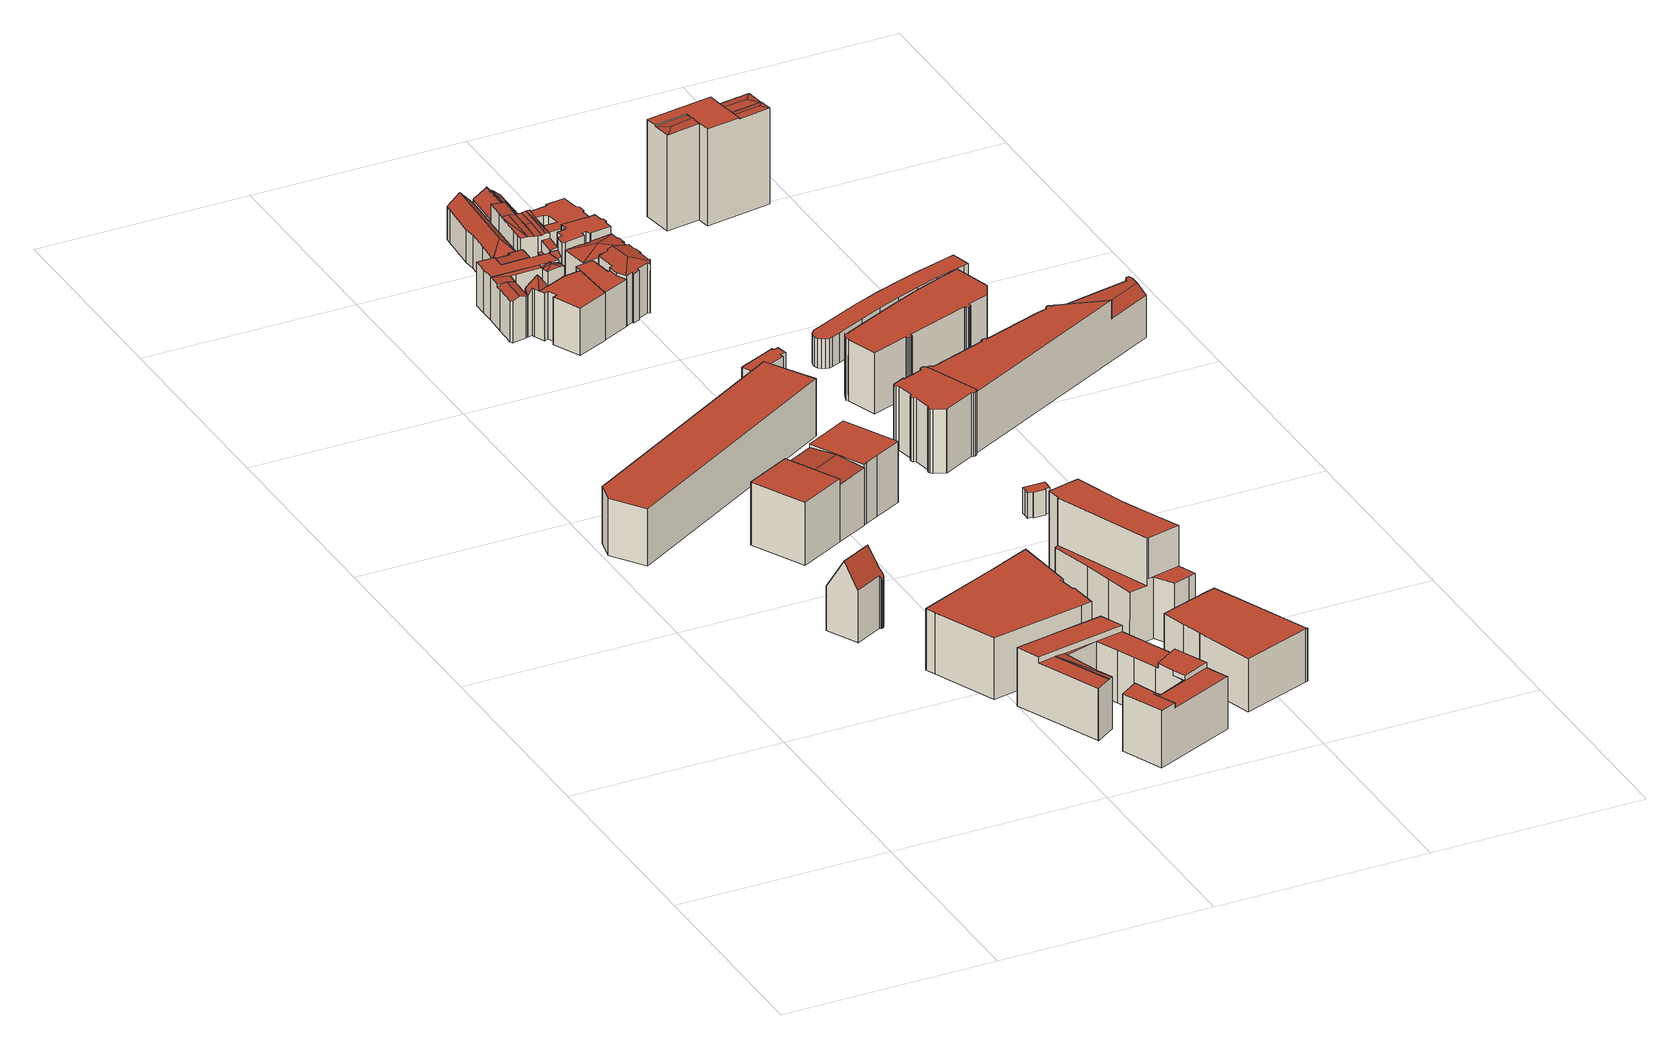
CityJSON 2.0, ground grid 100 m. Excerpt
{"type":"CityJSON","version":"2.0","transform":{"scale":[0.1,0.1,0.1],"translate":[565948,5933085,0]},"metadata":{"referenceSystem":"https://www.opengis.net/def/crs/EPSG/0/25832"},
"CityObjects":{
"building1":{"type":"Building","attributes":{"Gemeindeschluessel":"02000000","Geometrietyp2DReferenz":"3000","function":"31001_2010","roofType":"3100","measuredHeight":36.79,"storeysAboveGround":4},"geometry":[{"type":"MultiSurface","lod":"2","boundaries":[[[0,1,2,3]],[[3,2,4,5]],[[6,7,8,9]],[[9,8,10,11]],[[11,10,12,13]],[[14,15,16,17]],[[18,19,20,21]],[[22,23,24,25]],[[25,24,26,27]],[[27,26,28,29]],[[30,31,32,33]],[[33,32,34,35]],[[35,34,36,37]],[[18,21,6,9,11,13,22,25,27,29,0,3,5,14,17,38,30,33,35,37]],[[39,40,16,15,4,2,1,28,26,24,23]],[[20,19,36,34,32,31,41,40,39,12,10,8,7]],[[39,23,22,13,12]],[[36,19,18,37]],[[41,31,30,38]],[[38,17,16,40,41]],[[20,7,6,21]],[[4,15,14,5]],[[28,1,0,29]]],"semantics":{"surfaces":[{"type":"WallSurface"},{"type":"GroundSurface"},{"type":"RoofSurface"}],"values":[0,0,0,0,0,0,0,0,0,0,0,0,0,1,2,2,0,0,0,0,0,0,0]}}]},
"building2":{"type":"Building","attributes":{"Gemeindeschluessel":"02000000","Geometrietyp2DReferenz":"3000","function":"31001_2010","roofType":"1000","measuredHeight":29.49,"storeysAboveGround":7},"geometry":[{"type":"MultiSurface","lod":"2","boundaries":[[[42,43,44,45]],[[45,44,46,47]],[[47,46,48,49]],[[49,48,50,51]],[[51,50,52,53]],[[53,52,54,55]],[[55,54,56,57]],[[58,59,60,61]],[[61,60,43,42]],[[62,63,64,65]],[[65,64,59,58]],[[63,62,57,56]],[[57,62,65,58,61,42,45,47,49,51,53,55]],[[63,56,54,52,50,48,46,44,43,60,59,64]]],"semantics":{"surfaces":[{"type":"WallSurface"},{"type":"GroundSurface"},{"type":"RoofSurface"}],"values":[0,0,0,0,0,0,0,0,0,0,0,0,1,2]}}]},
"building3":{"type":"Building","attributes":{"Gemeindeschluessel":"02000000","Geometrietyp2DReferenz":"3000","function":"31001_1120","roofType":"1000","measuredHeight":28.05,"storeysAboveGround":7},"geometry":[{"type":"MultiSurface","lod":"2","boundaries":[[[66,67,68,69,70]],[[71,72,73,74,75]],[[76,77,78,71,75]],[[79,80,81,82,83]],[[73,84,85,74]],[[86,87,88,89,90,91,92]],[[93,67,66,94]],[[95,73,72,96]],[[97,78,77,98]],[[68,76,75,69]],[[99,100,101,102]],[[103,104,105,106]],[[107,108,109,110]],[[92,111,112,113,86]],[[113,112,100,99]],[[114,115,116,117]],[[117,116,118,119]],[[84,120,121,85]],[[86,113,122,87]],[[123,80,79,124]],[[125,83,82,122]],[[87,122,82,81,88]],[[126,127,128,129]],[[129,128,130,131]],[[132,91,90,133]],[[133,90,89,134]],[[135,109,108,136,137,138]],[[135,138,70,69,75,74,85,121,139]],[[131,130,102,101,104,103]],[[140,141,124,79,83,125,127,126]],[[142,132,133,134,143,114,117,119,95,96,97,98,93,94,144,145,107,110,146,140,126,129,131,103,106]],[[105,104,101,100,112,111,147]],[[102,130,128,127,125,122,113,99]],[[145,144,137,136]],[[95,119,118,120,84,73]],[[147,111,92,91,132,142]],[[143,134,89,88,81,80,123,148]],[[115,114,143,148]],[[141,140,146,149]],[[146,110,109,135,139,149]],[[105,147,142,106]],[[107,145,136,108]],[[97,96,72,71,78]],[[93,98,77,76,68,67]],[[144,94,66,70,138,137]],[[141,149,139,121,120,118,116,115,148,123,124]]],"semantics":{"surfaces":[{"type":"RoofSurface"},{"type":"WallSurface"},{"type":"GroundSurface"}],"values":[0,0,0,0,0,0,1,1,1,1,1,1,1,1,1,1,1,1,1,1,1,1,1,1,1,1,0,1,1,1,2,0,0,1,1,1,1,1,1,1,1,1,1,1,1,0]}}]},
"building4":{"type":"Building","attributes":{"Gemeindeschluessel":"02000000","Geometrietyp2DReferenz":"3000","function":"31001_2140","roofType":"1000","measuredHeight":30.21,"storeysAboveGround":8},"geometry":[{"type":"MultiSurface","lod":"2","boundaries":[[[150,151,152,153]],[[154,155,156,157]],[[154,153,152,155]],[[155,152,151,156]],[[156,151,150,157]],[[157,150,153,154]]],"semantics":{"surfaces":[{"type":"RoofSurface"},{"type":"GroundSurface"},{"type":"WallSurface"}],"values":[0,1,2,2,2,2]}}]},
"building5":{"type":"Building","attributes":{"name":"Hamburg Port Authority","Gemeindeschluessel":"02000000","Geometrietyp2DReferenz":"3000","function":"31001_3010","roofType":"1000","measuredHeight":27.52,"storeysAboveGround":5},"geometry":[{"type":"MultiSurface","lod":"2","boundaries":[[[158,159,160,161]],[[161,160,162,163]],[[163,162,164,165]],[[165,164,166,167]],[[159,158,167,166]],[[167,158,161,163,165]],[[159,166,164,162,160]]],"semantics":{"surfaces":[{"type":"WallSurface"},{"type":"GroundSurface"},{"type":"RoofSurface"}],"values":[0,0,0,0,0,1,2]}}]},
"building6":{"type":"Building","attributes":{"Gemeindeschluessel":"02000000","Geometrietyp2DReferenz":"3000","function":"31001_2140","roofType":"3100","measuredHeight":29.13,"storeysAboveGround":7},"geometry":[{"type":"MultiSurface","lod":"2","boundaries":[[[168,169,170,171]],[[172,173,170,169]],[[174,173,172,156]],[[156,172,169,168,155]],[[175,171,170,173,174]],[[155,168,171,175]],[[155,175,174,156]]],"semantics":{"surfaces":[{"type":"RoofSurface"},{"type":"WallSurface"},{"type":"GroundSurface"}],"values":[0,0,1,1,1,1,2]}}]},
"building7":{"type":"Building","attributes":{"Gemeindeschluessel":"02000000","Geometrietyp2DReferenz":"3000","function":"31001_2140","roofType":"1000","measuredHeight":29.37,"storeysAboveGround":7},"geometry":[{"type":"MultiSurface","lod":"2","boundaries":[[[176,177,178,179,180,181]],[[182,183,184,185,174,175]],[[182,181,180,183]],[[183,180,179,184]],[[184,179,178,185]],[[185,178,177,174]],[[174,177,176,175]],[[182,175,176,181]]],"semantics":{"surfaces":[{"type":"RoofSurface"},{"type":"GroundSurface"},{"type":"WallSurface"}],"values":[0,1,2,2,2,2,2,2]}}]},
"building8":{"type":"Building","attributes":{"Gemeindeschluessel":"02000000","Geometrietyp2DReferenz":"3000","function":"31001_2010","roofType":"1000","measuredHeight":27.98,"storeysAboveGround":5},"geometry":[{"type":"MultiSurface","lod":"2","boundaries":[[[186,187,188,189,190]],[[189,188,191,192,193,194,195,196,197,198,199,200,201]],[[202,203,204,205]],[[205,204,206,207]],[[207,206,208,209]],[[209,208,210,211]],[[211,210,212,213]],[[213,212,214,215]],[[215,214,216,217]],[[218,219,220,221]],[[186,190,222,187]],[[223,224,225,226]],[[226,225,227,228]],[[228,227,229,230]],[[230,229,231,232]],[[233,199,198,234]],[[234,198,197,235]],[[235,197,196,236]],[[236,196,195,237]],[[237,195,194,238]],[[238,194,193,239]],[[239,193,192,240]],[[240,192,191,241]],[[242,243,244,245]],[[245,244,246,247]],[[248,249,250,251]],[[243,242,252,222]],[[223,226,228,230,232,218,221,248,251,202,205,207,209,211,213,215,217,233,234,235,236,237,238,239,240,241,252,242,245,247]],[[203,202,251,250,253]],[[218,232,231,190,186,190,219]],[[252,241,191,188,187,222]],[[224,223,247,246]],[[249,248,221,220]],[[233,217,216,200,199]],[[224,246,244,243,222,190,231,229,227,225]],[[253,250,249,220,219,190,189,201]],[[253,201,200,216,214,212,210,208,206,204,203]]],"semantics":{"surfaces":[{"type":"RoofSurface"},{"type":"WallSurface"},{"type":"GroundSurface"}],"values":[0,0,1,1,1,1,1,1,1,1,1,1,1,1,1,1,1,1,1,1,1,1,1,1,1,1,1,2,1,1,1,1,1,1,0,0,0]}}]},
"building9":{"type":"Building","attributes":{"Gemeindeschluessel":"02000000","Geometrietyp2DReferenz":"3000","function":"31001_2140","roofType":"1000","measuredHeight":1.83},"geometry":[{"type":"MultiSurface","lod":"2","boundaries":[[[254,255,256,257]],[[257,256,258,259]],[[259,258,260,261]],[[262,263,264,265]],[[265,264,266,267]],[[267,266,268,269]],[[269,268,270,271]],[[271,270,272,273]],[[273,272,274,275]],[[275,274,276,277]],[[277,276,278,279]],[[279,278,280,281]],[[281,280,282,283]],[[284,285,286,287]],[[287,286,288,289]],[[289,288,290,291]],[[291,290,292,293]],[[255,254,293,292]],[[261,260,263,262]],[[283,282,285,284]],[[283,284,287,289,291,293,254,257,259,261,262,265,267,269,271,273,275,277,279,281]],[[285,282,280,278,276,274,272,270,268,266,264,263,260,258,256,255,292,290,288,286]]],"semantics":{"surfaces":[{"type":"WallSurface"},{"type":"GroundSurface"},{"type":"RoofSurface"}],"values":[0,0,0,0,0,0,0,0,0,0,0,0,0,0,0,0,0,0,0,0,1,2]}}]},
"building10":{"type":"Building","attributes":{"Gemeindeschluessel":"02000000","Geometrietyp2DReferenz":"3000","function":"31001_2010","roofType":"1000","measuredHeight":21.29,"storeysAboveGround":4},"geometry":[{"type":"MultiSurface","lod":"2","boundaries":[[[294,295,296,297,298,299,300]],[[301,302,303,304,305,306,296,295]],[[307,308,309,310,311]],[[312,313,314,315]],[[316,317,313,312]],[[318,317,316]],[[319,320,317,318]],[[317,321,313]],[[317,322,321]],[[323,324,322,317]],[[320,325,323,317]],[[324,326,322]],[[327,300,299,328]],[[329,294,300,327]],[[305,330,306]],[[297,331,298]],[[332,333,334,335]],[[336,337,338]],[[339,304,303,340]],[[340,303,302,341]],[[341,302,301,342]],[[343,344,338]],[[310,345,346,311]],[[347,348,349,350]],[[351,309,308,352]],[[352,308,307,353]],[[314,354,355,315]],[[356,357,358,359]],[[360,361,362]],[[326,363,322]],[[360,364,365]],[[366,367,368,369]],[[370,355,354,371,372,373,374]],[[375,376,313,322,363,377,361,360,365,358,357,378,379,343,338,337,334,333]],[[380,377,363,326,324,323,325,381]],[[257,316,312,315,355,370,254]],[[313,376,371,354,314]],[[382,383,335,334,337,336]],[[372,371,376,375,384,328,299,298,331]],[[380,381,259,257,254,385,339,340,341,342,329,327,328,384,332,335,383,351,352,353,347,350,386,356,359,387,366,369]],[[339,385,374,373,330,305,304]],[[388,379,378,386,350,349]],[[356,386,378,357]],[[347,353,307,311,346,348]],[[362,361,377,380,369,368]],[[257,259,319,318,316]],[[367,366,387,389]],[[322,313,321]],[[259,381,325,320,319]],[[387,359,358,365,364,389]],[[351,383,382,345,310,309]],[[344,343,379,388]],[[385,254,370,374]],[[332,384,375,333]],[[329,342,301,295,294]],[[297,296,306]],[[367,389,364,360,362,368]],[[344,388,349,348,346,345,382,336,338]],[[297,306,330,373,372,331]]],"semantics":{"surfaces":[{"type":"RoofSurface"},{"type":"WallSurface"},{"type":"GroundSurface"}],"values":[0,0,0,0,0,0,0,0,0,0,0,0,1,1,1,1,1,1,1,1,1,1,1,1,1,1,1,1,1,1,1,1,0,0,1,1,1,1,1,2,1,1,1,1,1,1,1,1,1,1,1,1,1,1,1,1,0,0,0]}}]},
"building11":{"type":"Building","attributes":{"Gemeindeschluessel":"02000000","Geometrietyp2DReferenz":"3000","function":"31001_2010","roofType":"1000","measuredHeight":3.29,"storeysAboveGround":1},"geometry":[{"type":"MultiSurface","lod":"2","boundaries":[[[390,391,392,393]],[[394,395,396,397]],[[398,399,391,390]],[[397,396,399,398]],[[395,394,400,401]],[[401,400,393,392]],[[393,400,394,397,398,390]],[[401,392,391,399,396,395]]],"semantics":{"surfaces":[{"type":"WallSurface"},{"type":"GroundSurface"},{"type":"RoofSurface"}],"values":[0,0,0,0,0,0,1,2]}}]},
"building12":{"type":"Building","attributes":{"Gemeindeschluessel":"02000000","Geometrietyp2DReferenz":"3000","function":"31001_1120","roofType":"1000","measuredHeight":49.08,"storeysAboveGround":14},"geometry":[{"type":"MultiSurface","lod":"2","boundaries":[[[402,403,404,405,406,407]],[[408,409,410,411,412,413,414,415,416,417]],[[418,419,420,421,422,423]],[[424,404,403,425]],[[425,403,402,426]],[[426,402,407,427]],[[428,417,416,429]],[[429,416,415,430]],[[430,415,414,431]],[[431,414,413,432]],[[422,412,411,423]],[[405,410,409,406]],[[433,408,417,428]],[[434,421,420,435]],[[435,420,419,436]],[[436,419,418,437]],[[424,425,426,427,433,428,429,430,431,432,434,435,436,437]],[[424,437,418,423,411,410,405,404]],[[434,432,413,412,422,421]],[[433,427,407,406,409,408]]],"semantics":{"surfaces":[{"type":"RoofSurface"},{"type":"WallSurface"},{"type":"GroundSurface"}],"values":[0,0,0,1,1,1,1,1,1,1,1,1,1,1,1,1,2,1,1,1]}}]},
"building13":{"type":"Building","attributes":{"Gemeindeschluessel":"02000000","Geometrietyp2DReferenz":"3000","function":"31001_1120","roofType":"1000","measuredHeight":25.33,"storeysAboveGround":7},"geometry":[{"type":"MultiSurface","lod":"2","boundaries":[[[438,439,440,441]],[[442,443,444,445]],[[445,444,446,447]],[[447,446,448,449]],[[450,451,452,453]],[[453,452,454,455]],[[451,450,441,440]],[[448,446,444,443,454,452,451,440,439,456]],[[442,445,447,449,457,438,441,450,453,455]],[[457,449,448,456]],[[442,455,454,443]],[[438,457,456,439]]],"semantics":{"surfaces":[{"type":"WallSurface"},{"type":"RoofSurface"},{"type":"GroundSurface"}],"values":[0,0,0,0,0,0,0,1,2,0,0,0]}}]},
"building14":{"type":"Building","attributes":{"Gemeindeschluessel":"02000000","Geometrietyp2DReferenz":"3000","function":"31001_2080","roofType":"3200","measuredHeight":21.44,"storeysAboveGround":5},"geometry":[{"type":"MultiSurface","lod":"2","boundaries":[[[458,459,460,461,462,463,464,465,466]],[[467,461,460,468]],[[468,460,459,469]],[[469,459,458,470]],[[471,466,465,472]],[[473,474,475,476]],[[476,475,477,478]],[[478,477,479,480]],[[480,479,481,482]],[[483,484,485,486]],[[486,485,487,488]],[[473,476,478,480,482,483,486,488,467,468,469,470,471,472,489]],[[490,489,472,465,464]],[[462,461,467,488,487]],[[484,483,482,481,491]],[[474,473,489,490]],[[471,470,458,466]],[[474,490,464,463,491,481,479,477,475]],[[484,491,463,462,487,485]]],"semantics":{"surfaces":[{"type":"RoofSurface"},{"type":"WallSurface"},{"type":"GroundSurface"}],"values":[0,1,1,1,1,1,1,1,1,1,1,2,1,1,1,1,1,0,0]}}]},
"building15":{"type":"Building","attributes":{"Gemeindeschluessel":"02000000","Geometrietyp2DReferenz":"3000","function":"31001_1120","roofType":"1000","measuredHeight":22.67,"storeysAboveGround":5},"geometry":[{"type":"MultiSurface","lod":"2","boundaries":[[[492,493,494,495]],[[495,494,496,497]],[[498,499,500,501]],[[502,500,499,496,494,493,503]],[[504,505,492,495,497,498,501]],[[492,505,503,493]],[[498,497,496,499]],[[505,504,502,503]],[[504,501,500,502]]],"semantics":{"surfaces":[{"type":"WallSurface"},{"type":"RoofSurface"},{"type":"GroundSurface"}],"values":[0,0,0,1,2,0,0,0,0]}}]},
"building16":{"type":"Building","attributes":{"Gemeindeschluessel":"02000000","Geometrietyp2DReferenz":"3000","function":"31001_2310","roofType":"2100","measuredHeight":24.46,"storeysAboveGround":5},"geometry":[{"type":"MultiSurface","lod":"2","boundaries":[[[506,507,508,509,510]],[[506,511,512,513,507]],[[514,515,516,517,518,519,520,512]],[[521,522,523,524,525,526,527]],[[514,511,506,528]],[[529,530,531,532,528]],[[531,533,534,535,514,532]],[[535,536,537]],[[538,539,540,541,536,535]],[[542,543,544]],[[545,546,547,542,544]],[[548,549,550,551,552]],[[530,553,554,533]],[[555,556,557,558,559]],[[560,561,562,554,553]],[[563,564,565,554,562]],[[566,567,568,569]],[[570,510,509,571]],[[571,509,508,572]],[[573,519,518,574]],[[574,518,517,575]],[[512,520,513]],[[576,526,525,577]],[[577,525,524,578]],[[578,524,523,579]],[[543,522,521,544]],[[535,534,580]],[[514,537,536,515]],[[535,537,514]],[[581,540,539,582]],[[567,549,548,568]],[[583,551,550,584]],[[547,558,557,542]],[[585,556,555,586]],[[587,565,564,588]],[[588,564,563,589]],[[590,591,581,582,592,593,587,588,589,594,583,584,595,596,570,571,572,573,574,575,576,577,578,579,585,586]],[[573,572,508,507,513,520,519]],[[570,596,529,528,506,510]],[[585,579,523,522,543,542,557,556]],[[548,552,560,553,530,529,569,568]],[[580,534,593,592,597]],[[587,593,534,533,554,565]],[[597,592,582,539,538]],[[594,589,563,562,561]],[[590,586,555,559]],[[595,584,550,549,567,566]],[[583,594,561,560,552,551]],[[591,590,559,558,547,546]],[[581,591,546,545,541,540]],[[596,595,566,569,529]],[[530,533,531]],[[514,528,532]],[[515,536,541,545,544,521,527,516]],[[576,575,517,516,527,526]],[[514,512,511]],[[597,538,535,580]]],"semantics":{"surfaces":[{"type":"RoofSurface"},{"type":"WallSurface"},{"type":"GroundSurface"}],"values":[0,0,0,0,0,0,0,0,0,0,0,0,0,0,0,0,0,1,1,1,1,1,1,1,1,1,1,1,1,1,1,1,1,1,1,1,2,1,1,1,1,1,1,1,1,1,1,1,1,1,1,1,1,1,1,1,0]}}]},
"building17":{"type":"Building","attributes":{"Gemeindeschluessel":"02000000","Geometrietyp2DReferenz":"3000","function":"31001_1120","roofType":"3500","measuredHeight":25.42,"storeysAboveGround":5},"geometry":[{"type":"MultiSurface","lod":"2","boundaries":[[[598,599,600,601]],[[599,602,603,604,605,606,607,600]],[[608,609,610,611,612,613,599,598]],[[613,614,615,616,617,602,599]],[[618,598,601,619]],[[620,607,606,621]],[[621,606,605,622]],[[622,605,604,623]],[[623,604,603,624]],[[625,612,611,626]],[[626,611,610,627]],[[627,610,609,628]],[[628,609,608,629]],[[630,617,616,631]],[[631,616,615,632]],[[632,615,614,633]],[[625,626,627,628,629,618,619,620,621,622,623,624,630,631,632,633]],[[618,629,608,598]],[[625,633,614,613,612]],[[630,624,603,602,617]],[[620,619,601,600,607]]],"semantics":{"surfaces":[{"type":"RoofSurface"},{"type":"WallSurface"},{"type":"GroundSurface"}],"values":[0,0,0,0,1,1,1,1,1,1,1,1,1,1,1,1,2,1,1,1,1]}}]},
"building18":{"type":"Building","attributes":{"Gemeindeschluessel":"02000000","Geometrietyp2DReferenz":"3000","function":"31001_1120","roofType":"3200","measuredHeight":25.93,"storeysAboveGround":6},"geometry":[{"type":"MultiSurface","lod":"2","boundaries":[[[634,635,636,637,638,639,640,641,642]],[[643,644,645,646,647,648,649,650,638,637]],[[638,650,651,652,653,654,655,656,657,639]],[[658,642,641,659]],[[659,641,640,660]],[[661,636,635,662]],[[662,635,634,663]],[[663,634,642,658]],[[664,649,648,665]],[[665,648,647,666]],[[666,647,646,667]],[[667,646,645,668]],[[668,645,644,669]],[[669,644,643,670]],[[671,657,656,672]],[[672,656,655,673]],[[673,655,654,674]],[[674,654,653,675]],[[675,653,652,676]],[[676,652,651,677]],[[664,665,666,667,668,669,670,661,662,663,658,659,660,671,672,673,674,675,676,677]],[[664,677,651,650,649]],[[661,670,643,637,636]],[[671,660,640,639,657]]],"semantics":{"surfaces":[{"type":"RoofSurface"},{"type":"WallSurface"},{"type":"GroundSurface"}],"values":[0,0,0,1,1,1,1,1,1,1,1,1,1,1,1,1,1,1,1,1,2,1,1,1]}}]},
"building19":{"type":"Building","attributes":{"Gemeindeschluessel":"02000000","Geometrietyp2DReferenz":"3000","function":"31001_2010","roofType":"1000","measuredHeight":26.77,"storeysAboveGround":5},"geometry":[{"type":"MultiSurface","lod":"2","boundaries":[[[678,679,680,681]],[[681,680,682,683]],[[683,682,684,685]],[[685,684,686,687]],[[688,689,690,691]],[[691,690,692,693]],[[693,692,694,695]],[[695,694,696,624]],[[624,696,697,623]],[[623,697,698,699]],[[699,698,700,701]],[[701,700,702,703]],[[703,702,704,705]],[[619,706,707,708]],[[709,710,711,712]],[[704,702,700,698,697,696,694,692,690,689,711,710,713,686,684,682,680,679,714,707,706]],[[619,708,715,678,681,683,685,687,716,709,712,688,691,693,695,624,623,699,701,703,705]],[[619,705,704,706]],[[709,716,713,710]],[[715,708,707,714]],[[688,712,711,689]],[[716,687,686,713]],[[678,715,714,679]]],"semantics":{"surfaces":[{"type":"WallSurface"},{"type":"RoofSurface"},{"type":"GroundSurface"}],"values":[0,0,0,0,0,0,0,0,0,0,0,0,0,0,0,1,2,0,0,0,0,0,0]}}]},
"building20":{"type":"Building","attributes":{"Gemeindeschluessel":"02000000","Geometrietyp2DReferenz":"3000","function":"31001_1120","roofType":"1000","measuredHeight":23.37,"storeysAboveGround":5},"geometry":[{"type":"MultiSurface","lod":"2","boundaries":[[[717,718,719,720,721,722,723,724,725,726,727,728,729,730,731,732,733,734]],[[735,736,737,738,739,740,741,742,743,744,745,746,747,748,749,750,751,752]],[[752,751,718,717]],[[751,750,719,718]],[[750,749,720,719]],[[749,748,721,720]],[[748,747,722,721]],[[747,746,723,722]],[[746,745,724,723]],[[745,744,725,724]],[[744,743,726,725]],[[743,742,727,726]],[[742,741,728,727]],[[741,740,729,728]],[[740,739,730,729]],[[739,738,731,730]],[[738,737,732,731]],[[737,736,733,732]],[[736,735,734,733]],[[735,752,717,734]]],"semantics":{"surfaces":[{"type":"GroundSurface"},{"type":"RoofSurface"},{"type":"WallSurface"}],"values":[0,1,2,2,2,2,2,2,2,2,2,2,2,2,2,2,2,2,2,2]}}]},
"building21":{"type":"Building","attributes":{"Gemeindeschluessel":"02000000","Geometrietyp2DReferenz":"3000","function":"51009_1610","roofType":"1000","measuredHeight":8.5},"geometry":[{"type":"MultiSurface","lod":"2","boundaries":[[[753,754,755,756]],[[756,755,757,758]],[[758,757,759,760]],[[760,759,761,762]],[[762,761,763,764]],[[764,763,765,766]],[[766,765,767,768]],[[768,767,769,770]],[[770,769,771,772]],[[773,774,775,776]],[[776,775,777,778]],[[778,777,779,780]],[[780,779,754,753]],[[781,782,774,773]],[[782,781,772,771]],[[772,781,773,776,778,780,753,756,758,760,762,764,766,768,770]],[[782,771,769,767,765,763,761,759,757,755,754,779,777,775,774]]],"semantics":{"surfaces":[{"type":"WallSurface"},{"type":"GroundSurface"},{"type":"RoofSurface"}],"values":[0,0,0,0,0,0,0,0,0,0,0,0,0,0,0,1,2]}}]},
"building22":{"type":"Building","attributes":{"Gemeindeschluessel":"02000000","Geometrietyp2DReferenz":"3000","function":"31001_2080","roofType":"1000","measuredHeight":12.21,"storeysAboveGround":1},"geometry":[{"type":"MultiSurface","lod":"2","boundaries":[[[783,784,785,786,787,788,789,790,791,792]],[[793,794,795,796,797,798,799,800,801,802]],[[793,792,791,794]],[[794,791,790,795]],[[795,790,789,796]],[[796,789,788,797]],[[797,788,787,798]],[[798,787,786,799]],[[799,786,785,800]],[[800,785,784,801]],[[801,784,783,802]],[[802,783,792,793]]],"semantics":{"surfaces":[{"type":"RoofSurface"},{"type":"GroundSurface"},{"type":"WallSurface"}],"values":[0,1,2,2,2,2,2,2,2,2,2,2]}}]},
"building23":{"type":"Building","attributes":{"Gemeindeschluessel":"02000000","Geometrietyp2DReferenz":"3000","function":"31001_2010","roofType":"1000","measuredHeight":30.62,"storeysAboveGround":5},"geometry":[{"type":"MultiSurface","lod":"2","boundaries":[[[803,804,805,806]],[[806,805,807,808]],[[808,807,809,810]],[[810,809,811,812]],[[812,811,813,814]],[[814,813,815,816]],[[816,815,817,818]],[[818,817,819,820]],[[820,819,821,822]],[[822,821,823,824]],[[824,823,825,826]],[[826,825,827,828]],[[828,827,829,830]],[[830,829,831,832]],[[832,831,833,834]],[[834,833,835,836]],[[836,835,837,838]],[[838,837,839,840]],[[841,842,843,844]],[[844,843,845,846]],[[846,845,847,848]],[[848,847,849,850]],[[851,852,853,854]],[[854,853,855,856]],[[857,858,859,860]],[[861,862,863,864]],[[864,863,865,866]],[[866,865,867,868]],[[868,867,869,870]],[[859,858,871,869,867,865,863,862,839,837,835,833,831,829,827,825,823,821,819,817,815,813,811,809,807,805,804,855,853,852,849,847,845,843,842]],[[861,864,866,868,870,872,857,860,841,844,846,848,850,851,854,856,803,806,808,810,812,814,816,818,820,822,824,826,828,830,832,834,836,838,840]],[[841,860,859,842]],[[857,872,871,858]],[[872,870,869,871]],[[861,840,839,862]],[[803,856,855,804]],[[851,850,849,852]]],"semantics":{"surfaces":[{"type":"WallSurface"},{"type":"RoofSurface"},{"type":"GroundSurface"}],"values":[0,0,0,0,0,0,0,0,0,0,0,0,0,0,0,0,0,0,0,0,0,0,0,0,0,0,0,0,0,1,2,0,0,0,0,0,0]}}]},
"building24":{"type":"Building","attributes":{"Gemeindeschluessel":"02000000","Geometrietyp2DReferenz":"3000","function":"31001_3070","roofType":"1000","measuredHeight":3.3,"storeysAboveGround":1},"geometry":[{"type":"MultiSurface","lod":"2","boundaries":[[[873,874,875,876]],[[877,878,879,880]],[[880,879,874,873]],[[879,878,875,874]],[[878,877,876,875]],[[877,880,873,876]]],"semantics":{"surfaces":[{"type":"GroundSurface"},{"type":"RoofSurface"},{"type":"WallSurface"}],"values":[0,1,2,2,2,2]}}]},
"building25":{"type":"Building","attributes":{"Gemeindeschluessel":"02000000","Geometrietyp2DReferenz":"3000","function":"31001_2140","roofType":"1000","measuredHeight":29.43,"storeysAboveGround":7},"geometry":[{"type":"MultiSurface","lod":"2","boundaries":[[[881,882,883,884]],[[884,883,885,886]],[[886,885,887,888]],[[888,887,889,890]],[[890,889,891,892]],[[892,891,893,894]],[[894,893,895,896]],[[896,895,897,898]],[[898,897,899,900]],[[900,899,901,902]],[[903,904,905,906]],[[906,905,907,908]],[[908,907,909,910]],[[910,909,911,912]],[[912,911,913,914]],[[914,913,915,916]],[[916,915,917,918]],[[918,917,919,920]],[[920,919,921,922]],[[922,921,923,924]],[[924,923,925,926]],[[926,925,927,928]],[[929,930,931,932]],[[932,931,933,934]],[[934,933,935,936]],[[936,935,937,938]],[[938,937,939,940]],[[940,939,941,942]],[[927,925,923,921,919,917,915,913,911,909,907,905,904,941,939,937,935,933,931,930,943,944,901,899,897,895,893,891,889,887,885,883,882,945]],[[946,947,929,932,934,936,938,940,942,903,906,908,910,912,914,916,918,920,922,924,926,928,948,881,884,886,888,890,892,894,896,898,900,902]],[[948,928,927,945]],[[903,942,941,904]],[[929,947,943,930]],[[947,946,944,943]],[[946,902,901,944]],[[881,948,945,882]]],"semantics":{"surfaces":[{"type":"WallSurface"},{"type":"RoofSurface"},{"type":"GroundSurface"}],"values":[0,0,0,0,0,0,0,0,0,0,0,0,0,0,0,0,0,0,0,0,0,0,0,0,0,0,0,0,1,2,0,0,0,0,0,0]}}]},
"building26":{"type":"Building","attributes":{"Gemeindeschluessel":"02000000","Geometrietyp2DReferenz":"3000","function":"31001_3030","roofType":"1000","measuredHeight":14.2,"storeysAboveGround":3},"geometry":[{"type":"MultiSurface","lod":"2","boundaries":[[[949,950,951,952,953,954,955,956,957,958,959,960,961,962,963,964,965,966,967,968,969,970,971,972,973,974,975]],[[976,977,978,979,980,981,982,983,984,985,986,987,988,989,990,991,992,993,994,995,996,997,998,999,1000,1001,1002]],[[992,959,958,993]],[[993,958,957,994]],[[994,957,956,995]],[[995,956,955,996]],[[996,955,954,997]],[[997,954,953,998]],[[998,953,952,999]],[[999,952,951,1000]],[[1000,951,950,1001]],[[1001,950,949,1002]],[[976,975,974,977]],[[977,974,973,978]],[[978,973,972,979]],[[979,972,971,980]],[[980,971,970,981]],[[981,970,969,982]],[[982,969,968,983]],[[983,968,967,984]],[[984,967,966,985]],[[985,966,965,986]],[[986,965,964,987]],[[987,964,963,988]],[[988,963,962,989]],[[989,962,961,990]],[[990,961,960,991]],[[991,960,959,992]],[[976,1002,949,975]]],"semantics":{"surfaces":[{"type":"RoofSurface"},{"type":"GroundSurface"},{"type":"WallSurface"}],"values":[0,1,2,2,2,2,2,2,2,2,2,2,2,2,2,2,2,2,2,2,2,2,2,2,2,2,2,2,2]}}]},
"building27":{"type":"Building","attributes":{"Gemeindeschluessel":"02000000","Geometrietyp2DReferenz":"3000","function":"51009_1610","roofType":"1000","measuredHeight":5.83},"geometry":[{"type":"MultiSurface","lod":"2","boundaries":[[[1003,1004,1005,1006]],[[1007,1008,1009,1010]],[[1010,1009,1011,1012]],[[1012,1011,1013,1014]],[[1014,1013,1015,1016]],[[1016,1015,1017,1018]],[[1018,1017,1019,1020]],[[1020,1019,1021,1022]],[[1023,1024,1025,1026]],[[1026,1025,1027,1028]],[[1028,1027,1029,1030]],[[1030,1029,1031,1032]],[[1032,1031,1033,1034]],[[1034,1033,1004,1003]],[[1035,1036,1037,1038]],[[1038,1037,1024,1023]],[[1036,1035,1022,1021]],[[1008,1007,1006,1005]],[[1006,1007,1010,1012,1014,1016,1018,1020,1022,1035,1038,1023,1026,1028,1030,1032,1034,1003]],[[1008,1005,1004,1033,1031,1029,1027,1025,1024,1037,1036,1021,1019,1017,1015,1013,1011,1009]]],"semantics":{"surfaces":[{"type":"WallSurface"},{"type":"GroundSurface"},{"type":"RoofSurface"}],"values":[0,0,0,0,0,0,0,0,0,0,0,0,0,0,0,0,0,0,1,2]}}]},
"building28":{"type":"Building","attributes":{"Gemeindeschluessel":"02000000","Geometrietyp2DReferenz":"3000","function":"31001_2010","roofType":"1000","measuredHeight":46.84,"storeysAboveGround":13},"geometry":[{"type":"MultiSurface","lod":"2","boundaries":[[[1039,1040,1041,1042,1043,1044]],[[1045,1046,1040,1039]],[[1047,1048,1041,1040,1046]],[[1049,1050,1051,1052,1053]],[[1054,1055,1056,1051,1050]],[[1057,1058,1059,1060,1061]],[[1062,1063,1064,1059,1058]],[[1056,1065,1052,1051]],[[1064,1060,1059]],[[1043,1066,1067,1044]],[[1053,1068,1049]],[[1047,1069,1048]],[[1042,1066,1043]],[[1062,1070,1063]],[[1055,1061,1060,1056]],[[1071,1072,1073,1074,1075,1076,1077,1078]],[[1048,1069,1079,1080,1070,1062,1057,1054,1049,1068,1081,1082,1067,1066,1042]],[[1082,1081,1075,1074]],[[1074,1073,1045,1039,1044,1067,1082]],[[1073,1072,1079,1069,1047,1046,1045]],[[1081,1068,1076,1075]],[[1077,1076,1068,1053,1052,1065]],[[1078,1077,1065,1056,1060,1064]],[[1057,1062,1058]],[[1049,1054,1050]],[[1071,1078,1064,1063,1070,1080]],[[1080,1079,1072,1071]],[[1054,1057,1061,1055]],[[1048,1042,1041]]],"semantics":{"surfaces":[{"type":"RoofSurface"},{"type":"WallSurface"},{"type":"GroundSurface"}],"values":[0,0,0,0,0,0,0,0,0,1,1,1,1,1,1,2,0,1,1,1,1,1,1,1,1,1,1,1,1]}}]},
"building29":{"type":"Building","attributes":{"Gemeindeschluessel":"02000000","Geometrietyp2DReferenz":"3000","function":"31001_2140","roofType":"1000","measuredHeight":29.32,"storeysAboveGround":7},"geometry":[{"type":"MultiSurface","lod":"2","boundaries":[[[1083,1084,1085]],[[1086,1087,1088,1089]],[[1089,1088,1090,1091]],[[1091,1090,1092,1093]],[[1093,1092,1094,1095]],[[1095,1094,1096,1097]],[[1097,1096,1098,1099]],[[1099,1098,1100,1101]],[[1101,1100,1102,1103]],[[1103,1102,1104,1105]],[[1106,1107,1108,1109]],[[1109,1108,1110,1111]],[[1111,1110,1112,1113]],[[1113,1112,1114,1115]],[[824,1116,1117,1118]],[[1118,1117,1119,1120]],[[1120,1119,1121,1122]],[[1122,1121,1123,1124]],[[1124,1123,1125,1126]],[[1126,1125,1127,1128]],[[1128,1127,1129,1130]],[[1130,1129,1131,1132]],[[1132,1131,1133,1134]],[[1134,1133,1135,1136]],[[1136,1135,1137,1138]],[[1138,1137,1139,1140]],[[1140,1139,1141,1142]],[[1142,1141,1143,1144]],[[1145,1146,1147,1148]],[[1148,1147,1149,1150]],[[1150,1149,1151,1152]],[[826,824,1118,1120,1122,1124,1126,1128,1130,1132,1134,1136,1138,1140,1142,1144,1086,1089,1091,1093,1095,1097,1099,1101,1103,1105,1106,1109,1111,1113,1115,1145,1148,1150,1152,1153]],[[1106,1105,1104,1154,1085,1084,1107]],[[1155,1156,1157,1083,1085,1154]],[[1156,1155,1158,826,1153,1159]],[[1153,1152,1151,1160,1159]],[[1146,1145,1115,1114]],[[1116,824,826,1158]],[[1087,1086,1144,1143]],[[1157,1156,1159,1160]],[[1157,1160,1151,1149,1147,1146,1114,1112,1110,1108,1107,1084,1083]],[[1087,1143,1141,1139,1137,1135,1133,1131,1129,1127,1125,1123,1121,1119,1117,1116,1158,1155,1154,1104,1102,1100,1098,1096,1094,1092,1090,1088]]],"semantics":{"surfaces":[{"type":"RoofSurface"},{"type":"WallSurface"},{"type":"GroundSurface"}],"values":[0,1,1,1,1,1,1,1,1,1,1,1,1,1,1,1,1,1,1,1,1,1,1,1,1,1,1,1,1,1,1,2,1,1,1,1,1,1,1,0,0,0]}}]}
},
"vertices":[
[610,1752,2],[610,1752,237],[615,1746,251],[615,1746,2],[622,1732,276],[622,1732,2],[773,1658,2],[773,1658,244],[768,1662,254],[768,1662,2],[637,1595,253],[637,1595,2],[637,1596,255],[637,1596,2],[667,1755,2],[667,1755,275],[725,1785,275],[725,1785,2],[786,1659,2],[786,1659,237],[779,1657,238],[779,1657,2],[564,1745,2],[564,1745,215],[585,1756,214],[585,1756,2],[593,1758,217],[593,1758,2],[602,1757,225],[602,1757,2],[783,1681,2],[783,1681,271],[788,1677,261],[788,1677,2],[791,1671,250],[791,1671,2],[790,1664,242],[790,1664,2],[777,1682,2],[606,1660,370],[751,1733,370],[777,1682,277],
[746,1180,62],[746,1180,356],[795,1202,356],[795,1202,62],[1120,1342,356],[1120,1342,62],[1332,1434,356],[1332,1434,62],[1364,1146,356],[1364,1146,62],[1351,1142,356],[1351,1142,62],[1365,1059,356],[1365,1059,62],[1373,1061,356],[1373,1061,62],[894,838,62],[894,838,356],[766,1132,356],[766,1132,62],[1387,927,62],[1387,927,356],[1337,918,356],[1337,918,62],
[1118,319,329],[1119,317,329],[1189,363,329],[1073,632,329],[989,616,329],[1211,382,328],[1178,459,328],[1126,620,328],[1119,640,328],[1073,632,332],[1189,363,332],[1212,378,328],[1211,380,328],[1526,432,354],[1414,359,354],[1444,276,354],[1469,218,354],[1595,272,354],[1275,667,328],[1274,668,328],[1297,144,328],[1469,218,328],[1444,276,328],[1463,223,328],[1329,159,328],[1263,259,328],[1257,255,328],[1119,317,78],[1118,319,78],[1126,620,78],[1178,459,78],[1211,380,78],[1212,378,78],[1286,139,330],[1286,139,353],[1332,34,353],[1332,34,330],[1255,1,78],[1255,1,353],[1254,3,353],[1254,3,78],[1245,779,78],[1245,779,358],[1367,801,358],[1367,801,78],[1257,255,353],[1297,144,353],[1297,144,330],[1362,482,78],[1362,482,329],[1328,561,329],[1328,561,78],[1281,669,329],[1281,669,78],[1275,667,329],[1274,668,329],[1469,218,330],[1414,359,329],[1526,432,329],[1595,272,330],[1640,169,78],[1640,169,330],[1640,168,330],[1640,168,78],[1641,167,330],[1641,167,78],[1263,259,78],[1329,159,78],[1463,223,78],[1413,693,358],[1085,750,358],[943,724,358],[989,616,358],[1413,693,329],[1482,533,78],[1482,533,329],[1170,198,78],[1410,371,78],[943,724,78],[1085,750,78],[1448,613,78],[1170,198,353],[1410,371,329],[1448,613,329],
[708,2233,323],[920,2341,323],[791,2591,323],[580,2483,323],[580,2483,20],[791,2591,20],[920,2341,20],[708,2233,20],
[24,2750,30],[24,2750,305],[1079,3373,305],[1079,3373,30],[1210,3150,305],[1210,3150,30],[112,2501,305],[112,2501,30],[3,2652,305],[3,2652,30],
[791,2591,296],[856,2466,311],[1007,2544,311],[943,2670,296],[920,2341,296],[1072,2419,296],[1072,2419,20],[943,2670,20],
[943,2670,314],[1072,2419,314],[1088,2427,314],[1152,2460,314],[1281,2526,314],[1151,2777,314],[1151,2777,20],[1281,2526,20],[1152,2460,20],[1088,2427,20],
[529,4361,265],[574,4381,265],[571,4387,278],[543,4398,318],[529,4361,266],[567,4397,278],[568,4401,273],[568,4406,269],[567,4411,267],[566,4416,266],[563,4420,267],[560,4424,269],[556,4427,273],[552,4429,278],[550,4430,281],[540,4405,318],[515,4422,38],[515,4422,272],[517,4422,273],[517,4422,38],[524,4428,267],[524,4428,38],[529,4431,266],[529,4431,38],[533,4432,267],[533,4432,38],[538,4433,269],[538,4433,38],[543,4432,273],[543,4432,38],[548,4431,278],[548,4431,38],[518,4386,38],[518,4386,266],[513,4396,266],[513,4396,38],[574,4381,266],[619,4160,38],[619,4160,266],[560,4292,266],[560,4292,38],[579,4300,266],[579,4300,38],[560,4343,266],[560,4343,38],[541,4334,266],[541,4334,38],[552,4429,38],[556,4427,38],[560,4424,38],[563,4420,38],[566,4416,38],[567,4411,38],[568,4406,38],[568,4401,38],[567,4397,38],[676,4426,38],[676,4426,266],[756,4438,266],[756,4438,38],[767,4227,266],[767,4227,38],[494,4394,38],[494,4394,232],[494,4422,254],[494,4422,38],[574,4381,38],[497,4422,259],
[526,4571,37],[526,4571,56],[645,4571,56],[645,4571,37],[652,4533,56],[652,4533,37],[676,4426,56],[676,4426,37],[574,4381,37],[574,4381,56],[567,4397,56],[567,4397,37],[568,4401,56],[568,4401,37],[568,4406,56],[568,4406,37],[567,4411,56],[567,4411,37],[566,4416,56],[566,4416,37],[563,4420,56],[563,4420,37],[560,4424,56],[560,4424,37],[556,4427,56],[556,4427,37],[552,4429,56],[552,4429,37],[548,4431,56],[548,4431,37],[543,4432,37],[543,4432,56],[538,4433,56],[538,4433,37],[533,4432,56],[533,4432,37],[529,4431,56],[529,4431,37],[524,4428,56],[524,4428,37],
[415,4381,235],[451,4387,246],[454,4521,246],[438,4521,241],[413,4521,233],[411,4491,233],[410,4391,233],[484,4392,236],[491,4394,234],[494,4394,233],[494,4422,233],[496,4521,233],[480,4521,238],[637,4781,106],[576,4781,106],[573,4781,106],[572,4740,106],[637,4740,106],[644,4571,234],[683,4588,245],[643,4587,234],[642,4571,234],[645,4571,235],[688,4571,247],[651,4534,237],[652,4533,237],[718,4544,240],[687,4588,247],[691,4588,245],[733,4571,234],[733,4572,234],[737,4547,234],[730,4588,234],[410,4391,37],[411,4491,37],[415,4381,37],[496,4521,237],[413,4521,243],[415,4657,37],[415,4657,245],[416,4721,245],[416,4721,37],[500,4721,241],[500,4721,245],[499,4679,245],[494,4422,37],[494,4394,37],[491,4394,37],[484,4392,37],[499,4655,245],[499,4655,248],[572,4740,239],[637,4740,239],[637,4739,37],[637,4739,239],[637,4733,240],[637,4733,37],[573,4781,37],[576,4781,37],[637,4781,37],[643,4587,243],[642,4571,237],[674,4656,37],[674,4656,245],[712,4656,245],[712,4656,37],[721,4641,245],[727,4610,245],[727,4610,236],[730,4588,245],[719,4656,250],[719,4656,245],[759,4656,37],[759,4656,250],[756,4615,237],[756,4615,37],[526,4571,237],[416,4586,243],[416,4585,243],[497,4570,237],[497,4571,237],[416,4590,245],[416,4586,245],[726,4610,245],[631,4655,245],[631,4656,245],[726,4610,37],[737,4547,37],[572,4722,241],[572,4722,37],[416,4590,37],[497,4571,37],[631,4655,37],[729,4656,37],[631,4656,248],[729,4656,250],
[518,4744,38],[518,4744,70],[527,4767,70],[527,4767,38],[573,4781,38],[573,4781,70],[572,4722,70],[572,4722,38],[518,4722,38],[518,4722,70],[527,4781,38],[527,4781,70],
[1517,1229,332],[1548,1095,332],[1580,962,332],[1669,978,332],[1484,1441,332],[1468,1430,332],[1487,1443,559],[1484,1441,559],[1669,978,559],[1677,979,559],[1833,1017,559],[1766,1171,559],[1718,1278,559],[1712,1297,559],[1626,1543,559],[1478,1508,559],[1701,983,365],[1755,895,365],[1835,920,365],[1869,932,365],[1833,1017,365],[1677,979,365],[1580,962,68],[1548,1095,68],[1517,1229,68],[1468,1430,68],[1478,1508,68],[1626,1543,68],[1712,1297,68],[1718,1278,68],[1766,1171,68],[1487,1443,68],[1869,932,68],[1835,920,68],[1755,895,68],[1701,983,68],
[1875,828,78],[1875,828,332],[1910,840,332],[1910,840,78],[1778,255,78],[1778,255,332],[1695,532,332],[1695,532,78],[1694,535,332],[1694,535,78],[1666,629,332],[1666,629,78],[2111,373,78],[2111,373,332],[2112,373,332],[2112,373,78],[2102,369,332],[2102,369,78],[1633,744,332],[1633,744,78],
[533,5055,194],[535,4995,198],[531,4897,198],[526,4817,196],[527,4791,197],[583,4840,253],[599,5251,253],[545,5257,198],[543,5230,197],[526,4817,39],[531,4897,39],[535,4995,39],[533,5055,39],[543,5230,39],[545,5257,39],[649,5056,39],[649,5056,194],[649,5054,194],[649,5054,39],[646,4981,195],[646,4981,39],[638,4822,197],[638,4822,39],[637,4781,196],[637,4781,39],[576,4781,39],[576,4781,192],[573,4781,192],[573,4781,39],[527,4781,187],[527,4781,39],[659,5244,39],[659,5244,192],[635,4781,199],
[837,4485,41],[837,4485,268],[854,4379,268],[854,4379,41],[864,4380,268],[864,4380,41],[870,4334,41],[870,4334,268],[894,4284,268],[894,4284,41],[767,4227,268],[754,4473,268],[767,4227,41],[754,4473,41],
[666,4750,286],[644,4943,281],[638,4822,284],[637,4781,285],[637,4753,286],[675,4949,286],[665,4949,284],[645,4950,281],[707,4947,281],[712,5053,281],[650,5058,286],[649,5056,286],[649,5054,286],[646,4981,286],[645,4950,286],[712,5053,254],[720,5240,254],[686,5243,229],[665,5245,213],[659,5245,209],[659,5244,209],[650,5058,208],[698,4747,281],[711,4746,281],[728,4744,281],[731,4845,286],[703,4847,286],[734,4946,281],[733,4946,281],[710,4947,281],[712,5053,285],[707,4947,285],[729,5020,261],[727,5022,263],[716,5022,278],[716,5053,279],[743,5238,231],[720,5240,251],[712,5053,251],[716,5053,247],[716,5054,247],[737,5053,231],[728,4744,256],[725,4656,256],[729,4656,257],[759,4656,261],[765,4741,261],[747,4743,286],[753,4945,286],[777,5225,206],[777,5235,206],[743,5238,234],[737,5053,234],[774,5052,205],[765,4741,281],[765,4743,281],[765,4747,281],[767,4813,283],[768,4888,284],[771,4944,286],[712,4656,203],[725,4656,203],[728,4744,203],[711,4746,203],[637,4753,41],[637,4781,41],[638,4822,41],[646,4981,41],[649,5054,41],[649,5056,41],[659,5244,41],[659,5245,41],[665,5245,41],[686,5243,41],[733,4946,253],[716,5022,41],[727,5022,41],[759,4656,41],[729,4656,41],[777,5235,41],[777,5225,41],[771,4944,41],[768,4888,41],[767,4813,41],[774,5052,41],[716,5054,41],[736,5012,41],[733,4946,41],[765,4743,41],[712,4656,41],[711,4746,41],[736,5012,252],
[789,4478,272],[897,4560,296],[771,4607,272],[770,4607,272],[998,4636,274],[997,4641,272],[900,4626,272],[893,4614,277],[857,4609,277],[847,4619,272],[868,4490,272],[876,4503,277],[904,4507,277],[912,4496,272],[1016,4511,272],[1015,4516,274],[1009,4556,274],[1018,4557,272],[1012,4597,272],[1004,4595,274],[789,4478,42],[770,4607,42],[847,4619,42],[857,4609,42],[893,4614,42],[900,4626,42],[997,4641,42],[1016,4511,42],[912,4496,42],[904,4507,42],[876,4503,42],[868,4490,42],[1004,4595,42],[1012,4597,42],[1018,4557,42],[1009,4556,42],
[876,4382,286],[864,4380,282],[870,4334,282],[892,4289,286],[951,4394,305],[935,4500,305],[912,4496,299],[905,4485,297],[861,4479,286],[894,4284,285],[928,4299,285],[931,4291,282],[963,4305,282],[959,4313,285],[1018,4339,285],[1027,4334,282],[1035,4350,285],[1045,4367,282],[1036,4372,284],[1027,4434,284],[1034,4435,282],[1029,4471,282],[1022,4470,284],[1016,4511,284],[861,4479,45],[905,4485,45],[912,4496,45],[870,4334,45],[864,4380,45],[876,4382,45],[1027,4334,45],[1018,4339,45],[959,4313,45],[963,4305,45],[931,4291,45],[928,4299,45],[894,4284,45],[1016,4511,45],[1022,4470,45],[1029,4471,45],[1034,4435,45],[1027,4434,45],[1036,4372,45],[1045,4367,45],
[783,4660,42],[783,4660,309],[777,4697,309],[777,4697,42],[820,4703,309],[820,4703,42],[828,4720,309],[828,4720,42],[822,4724,309],[822,4724,42],[986,4716,42],[986,4716,309],[996,4710,309],[996,4710,42],[999,4688,309],[999,4688,42],[992,4679,309],[992,4679,42],[997,4641,309],[900,4626,309],[893,4625,309],[893,4625,42],[885,4647,309],[885,4647,42],[868,4645,309],[868,4645,42],[864,4621,309],[864,4621,42],[770,4607,309],[756,4605,309],[756,4605,42],[945,4750,42],[945,4750,309],[980,4756,309],[980,4756,42],[820,4745,309],[759,4656,309],[759,4656,42],[820,4745,42],
[867,4747,45],[866,4762,45],[765,4757,45],[767,4813,45],[835,4816,45],[825,4875,45],[809,4889,45],[768,4888,45],[771,4944,45],[858,4955,45],[857,4965,45],[948,4978,45],[961,4894,45],[972,4888,45],[977,4852,45],[968,4842,45],[980,4756,45],[945,4750,45],[945,4750,279],[980,4756,279],[968,4842,279],[977,4852,279],[972,4888,279],[961,4894,279],[948,4978,279],[857,4965,279],[858,4955,279],[771,4944,279],[768,4888,279],[809,4889,279],[825,4875,279],[835,4816,279],[767,4813,279],[765,4757,279],[866,4762,279],[867,4747,279],
[1122,3666,26],[1122,3666,111],[1125,3668,111],[1125,3668,26],[1151,3682,111],[1151,3682,26],[1159,3681,111],[1159,3681,26],[1159,3685,111],[1159,3685,26],[1303,3750,111],[1303,3750,26],[1304,3739,111],[1304,3739,26],[1329,3745,111],[1329,3745,26],[1340,3696,111],[1340,3696,26],[1312,3690,111],[1312,3690,26],[1172,3607,26],[1172,3607,111],[1169,3622,111],[1169,3622,26],[1141,3611,111],[1141,3611,26],[1141,3628,111],[1141,3628,26],[1315,3671,26],[1315,3671,111],
[1735,2185,133],[1735,2177,133],[1792,2177,133],[1792,2185,133],[1815,2185,133],[1815,2210,133],[1815,2235,133],[1713,2235,133],[1713,2210,133],[1712,2185,133],[1712,2185,11],[1713,2210,11],[1713,2235,11],[1815,2235,11],[1815,2210,11],[1815,2185,11],[1792,2185,11],[1792,2177,11],[1735,2177,11],[1735,2185,11],
[1523,2957,20],[1523,2957,326],[1617,2990,326],[1617,2990,20],[1617,2996,326],[1617,2996,20],[1618,3002,326],[1618,3002,20],[1622,3006,326],[1622,3006,20],[1627,3009,326],[1627,3009,20],[1632,3010,326],[1632,3010,20],[1638,3009,326],[1638,3009,20],[1643,3005,326],[1643,3005,20],[1646,3000,326],[1646,3000,20],[1650,3002,326],[1650,3002,20],[1753,2746,326],[1753,2746,20],[1750,2744,326],[1750,2744,20],[1747,2734,326],[1747,2734,20],[1739,2727,326],[1739,2727,20],[1729,2725,326],[1729,2725,20],[1720,2729,326],[1720,2729,20],[1572,2653,326],[1572,2653,20],[1569,2652,326],[1569,2652,20],[1481,2819,20],[1481,2819,326],[1490,2827,326],[1490,2827,20],[1474,2910,326],[1474,2910,20],[1464,2913,326],[1464,2913,20],[1459,2922,326],[1459,2922,20],[1461,2932,20],[1461,2932,326],[1468,2938,326],[1468,2938,20],[1520,2963,326],[1520,2963,20],[1485,2797,20],[1485,2797,326],[1480,2807,326],[1480,2807,20],[1516,2677,20],[1516,2677,326],[1508,2683,326],[1508,2683,20],[1504,2692,326],[1504,2692,20],[1506,2702,326],[1506,2702,20],[1512,2709,326],[1512,2709,20],[1496,2793,326],[1496,2793,20],
[1335,3721,56],[1320,3751,56],[1341,3761,56],[1356,3731,56],[1356,3731,89],[1341,3761,89],[1320,3751,89],[1335,3721,89],
[1474,3414,20],[1474,3414,314],[1487,3410,314],[1487,3410,20],[1490,3416,314],[1490,3416,20],[1749,3537,314],[1749,3537,20],[1823,3570,314],[1823,3570,20],[1897,3602,314],[1897,3602,20],[1973,3631,314],[1973,3631,20],[2049,3659,314],[2049,3659,20],[2126,3686,314],[2126,3686,20],[2128,3679,314],[2128,3679,20],[2178,3507,314],[2178,3507,20],[2015,3393,20],[2015,3393,314],[1715,3288,314],[1715,3288,20],[1717,3282,314],[1717,3282,20],[1716,3276,314],[1716,3276,20],[1713,3271,314],[1713,3271,20],[1707,3267,314],[1707,3267,20],[1701,3266,314],[1701,3266,20],[1695,3268,314],[1695,3268,20],[1690,3273,314],[1690,3273,20],[1688,3279,314],[1688,3279,20],[1516,3219,314],[1516,3219,20],[1466,3361,314],[1466,3361,20],[1469,3368,314],[1469,3368,20],[2045,3397,20],[2045,3397,314],[2044,3391,314],[2044,3391,20],[2040,3386,314],[2040,3386,20],[2035,3382,314],[2035,3382,20],[2029,3382,314],[2029,3382,20],[2023,3384,314],[2023,3384,20],[2018,3388,314],[2018,3388,20],[2043,3403,314],[2142,3437,314],[1459,3371,314],[2142,3437,20],[2043,3403,20],[1459,3371,20],
[2082,3925,196],[2075,3923,196],[1982,3894,196],[1833,3841,196],[1704,3790,196],[1589,3737,196],[1506,3698,196],[1465,3680,196],[1455,3673,196],[1444,3660,196],[1438,3644,196],[1439,3627,196],[1445,3611,196],[1457,3598,196],[1473,3591,196],[1490,3589,196],[1506,3594,196],[1547,3611,196],[1682,3672,196],[1787,3719,196],[1893,3762,196],[2001,3802,196],[2110,3837,196],[2255,3879,196],[2275,3884,196],[2250,3975,196],[2230,3969,196],[2230,3969,54],[2250,3975,54],[2275,3884,54],[2255,3879,54],[2110,3837,54],[2001,3802,54],[1893,3762,54],[1787,3719,54],[1682,3672,54],[1547,3611,54],[1506,3594,54],[1490,3589,54],[1473,3591,54],[1457,3598,54],[1445,3611,54],[1439,3627,54],[1438,3644,54],[1444,3660,54],[1455,3673,54],[1465,3680,54],[1506,3698,54],[1589,3737,54],[1704,3790,54],[1833,3841,54],[1982,3894,54],[2075,3923,54],[2082,3925,54],
[1577,3765,53],[1577,3765,112],[1665,3809,112],[1665,3809,53],[1822,3874,53],[1822,3874,112],[1911,3905,112],[1911,3905,53],[2002,3938,112],[2002,3938,53],[2064,3958,112],[2064,3958,53],[2072,3960,112],[2072,3960,53],[2076,3961,112],[2076,3961,53],[2135,3980,112],[2135,3980,53],[2146,3984,112],[2146,3984,53],[2082,3925,53],[2082,3925,112],[2075,3923,112],[2075,3923,53],[1982,3894,112],[1982,3894,53],[1833,3841,112],[1833,3841,53],[1704,3790,112],[1704,3790,53],[1589,3737,112],[1589,3737,53],[2157,3947,53],[2157,3947,112],[2146,3944,112],[2146,3944,53],
[1365,4968,522],[1416,4930,529],[1528,4948,529],[1526,4961,527],[1522,4993,522],[1365,4969,522],[1377,4882,522],[1381,4883,522],[1534,4904,522],[1530,4934,527],[1687,4978,527],[1688,4972,528],[1796,4989,528],[1832,5039,522],[1681,5016,521],[1689,4967,527],[1695,4928,521],[1846,4952,521],[1698,4906,527],[1699,4898,528],[1821,4917,528],[1846,4952,523],[1695,4928,523],[1701,4889,527],[1704,4868,523],[1856,4892,523],[1833,5039,521],[1522,4993,527],[1365,4969,527],[1681,5016,527],[1534,4904,527],[1704,4868,527],[1545,4843,61],[1536,4904,61],[1377,4882,61],[1356,5027,61],[1672,5075,61],[1681,5016,61],[1833,5039,61],[1856,4892,61],[1536,4904,527],[1545,4843,527],[1672,5075,527],[1356,5027,527],
[2372,3237,292],[2415,3259,292],[2355,3242,273],[2263,3216,20],[2263,3216,313],[2315,3231,313],[2315,3231,20],[2315,3236,313],[2315,3236,20],[2317,3242,313],[2317,3242,20],[2321,3246,313],[2321,3246,20],[2326,3248,313],[2326,3248,20],[2331,3249,313],[2331,3249,20],[2337,3247,313],[2337,3247,20],[2341,3244,313],[2341,3244,20],[2344,3239,313],[2344,3239,20],[2748,3355,20],[2748,3355,270],[2748,3362,272],[2748,3362,20],[2749,3367,274],[2749,3367,20],[2753,3372,274],[2753,3372,20],[2759,3375,274],[2759,3375,20],[1650,3002,313],[1655,3003,313],[1655,3003,20],[1654,3010,313],[1654,3010,20],[1656,3016,313],[1656,3016,20],[1660,3021,313],[1660,3021,20],[1665,3024,313],[1665,3024,20],[1671,3025,313],[1671,3025,20],[1677,3023,313],[1677,3023,20],[1682,3019,313],[1682,3019,20],[1685,3014,313],[1685,3014,20],[1958,3109,313],[1958,3109,20],[1959,3119,313],[1959,3119,20],[1967,3125,313],[1967,3125,20],[1977,3125,313],[1977,3125,20],[1985,3118,313],[1985,3118,20],[2765,3375,20],[2765,3375,274],[2771,3374,272],[2771,3374,20],[2776,3370,270],[2776,3370,20],[2778,3364,268],[2778,3364,20],[2802,3283,20],[2355,3242,313],[2587,3173,313],[2587,3173,222],[2511,3195,259],[1753,2746,313],[2802,3283,222],[2787,3336,259]
]}
